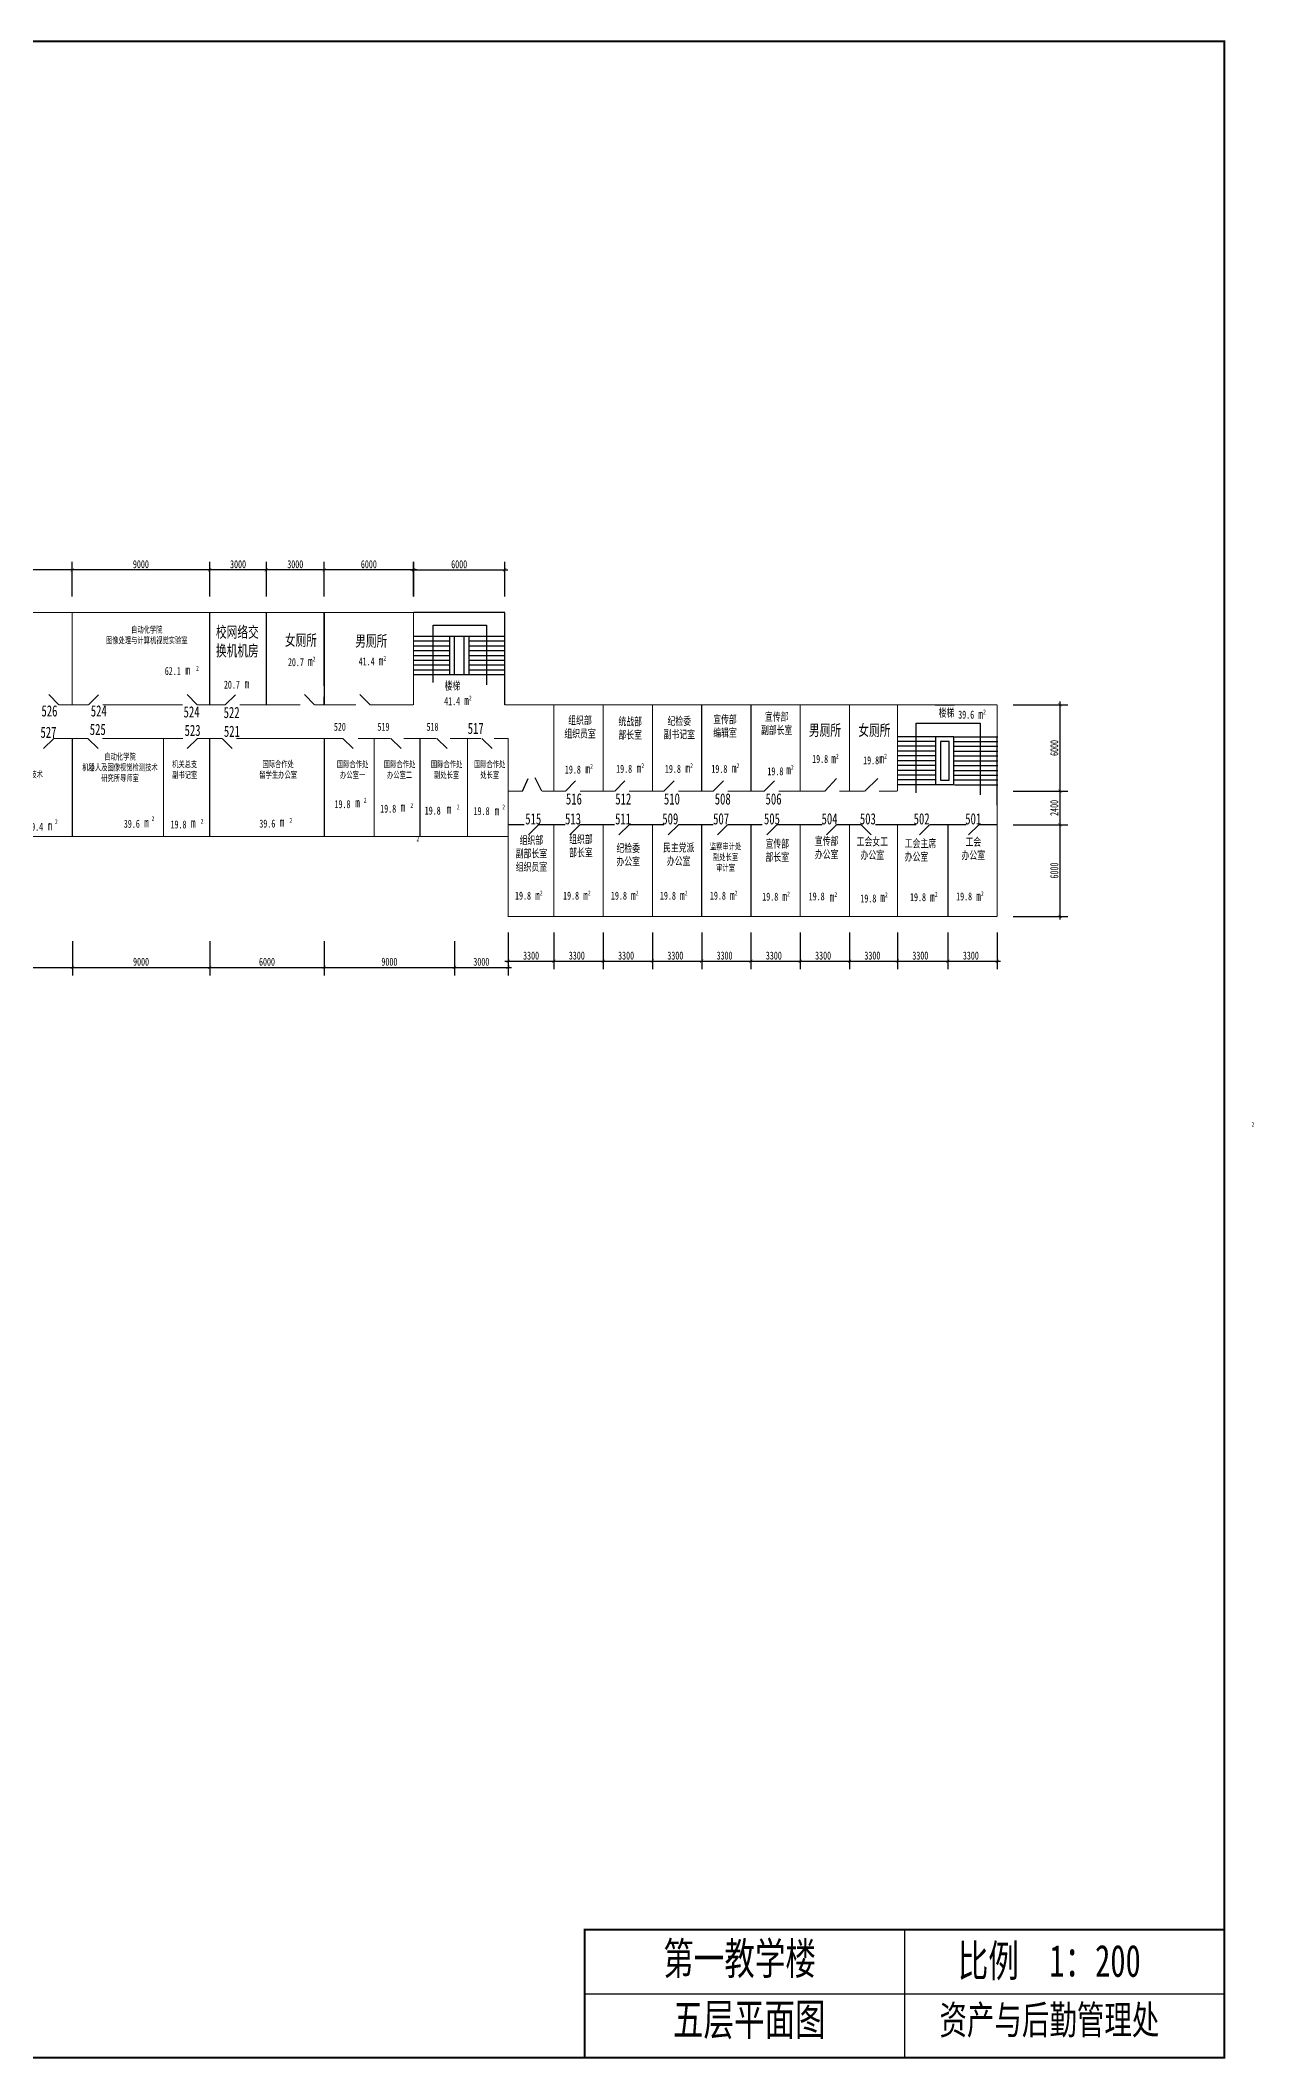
# Model space of a CAD drawing. Extents: x -85841 to 94251, y -96404 to 29716.
# Drawn here: x 18381 to 94251, y -96404 to 29716 of the extents above; entities that cross this region are included whole.
import ezdxf

# ---------------------------------------------------------------- set-up
doc = ezdxf.new("R2010")
doc.units = 0
doc.header["$LTSCALE"] = 20
doc.layers.get('0').update_dxf_attribs({"linetype": 'CONTINUOUS'})
doc.layers.get('DEFPOINTS').update_dxf_attribs({"linetype": 'CONTINUOUS'})
doc.styles.get("Standard").update_dxf_attribs({"font": '', "width": 0.7, "height": 700})
doc.styles.get('Standard').set_extended_font_data('FangSong_GB2312')

# ---------------------------------------------------------------- blocks, each defined once
blk = doc.blocks.new('1')
blk.add_line((0, 0), (900, -1))
blk = doc.blocks.new('_ARCHTICK')
at = {"color": 0, "linetype": 'ByBlock', "const_width": 0.15}
blk.add_lwpolyline([(-0.5, -0.5), (0.5, 0.5)], dxfattribs=at)

msp = doc.modelspace()

# ---------------------------------------------------------------- linework, layer by layer
at = {"color": 0, "linetype": 'ByBlock'}
for p, q in [((20571, -3372), (11581, -3372)), ((29173, -3372), (20171, -3372)), ((20371, -5037), (20371, -2872)), ((32713, -3372), (28773, -3372)), ((28973, -5037), (28973, -2872)), ((36336, -3372), (32313, -3372)), ((32513, -5037), (32513, -2872)), ((41915, -3372), (35936, -3372)), ((36136, -5037), (36136, -2872)), ((41526, -3372), (47617, -3372)), ((41715, -5037), (41715, -2872)), ((41726, -5037), (41726, -2872)), ((47417, -5037), (47417, -2872)), ((79217, -11807), (82635, -11807)), ((82135, -11607), (82135, -17397)), ((79217, -17197), (82635, -17197)), ((80217, -17197), (82635, -17197)), ((82135, -16997), (82135, -19497)), ((79217, -19297), (82635, -19297)), ((80217, -19297), (82635, -19297)), ((82135, -19097), (82135, -25227)), ((79217, -25027), (82635, -25027)), ((47636, -26027), (47636, -28326)), ((47636, -26027), (47636, -28326)), ((47636, -26027), (47636, -28711)), ((50497, -26027), (50497, -28326)), ((53577, -26027), (53577, -28326)), ((56657, -26027), (56657, -28326)), ((59737, -26027), (59737, -28326)), ((62817, -26027), (62817, -28326)), ((65897, -26027), (65897, -28326)), ((68977, -26027), (68977, -28326)), ((71977, -26027), (71977, -28326)), ((75137, -26027), (75137, -28326)), ((78217, -26027), (78217, -28326)), ((20383, -26577), (20383, -28711)), ((28973, -26577), (28973, -28711)), ((36136, -26577), (36136, -28711)), ((44279, -26577), (44279, -28711)), ((11692, -28211), (20583, -28211)), ((20183, -28211), (29173, -28211)), ((28773, -28211), (36336, -28211)), ((35936, -28211), (44479, -28211)), ((44079, -28211), (47836, -28211)), ((47436, -27826), (50697, -27826)), ((50297, -27826), (53777, -27826)), ((53377, -27826), (56857, -27826)), ((56457, -27826), (59937, -27826)), ((59537, -27826), (63017, -27826)), ((62617, -27826), (66097, -27826)), ((65697, -27826), (69177, -27826)), ((68777, -27826), (72177, -27826)), ((71777, -27826), (75337, -27826)), ((74937, -27826), (78417, -27826))]:
    msp.add_line(p, q, dxfattribs=at)
for p, q in [((36136, -10610), (36136, -6037)), ((47417, -6037), (41726, -6037)), ((47415, -7537), (41715, -7537)), ((42951, -10416), (42951, -6824)), ((42951, -6824), (46281, -6824)), ((43965, -7537), (43965, -9937)), ((44265, -7537), (44265, -9937)), ((44865, -7537), (44865, -9937)), ((45165, -7537), (45165, -9937)), ((46281, -6824), (46281, -10549)), ((43965, -7837), (41715, -7837)), ((43965, -8137), (41715, -8137)), ((43965, -8437), (41715, -8437)), ((43965, -8737), (41715, -8737)), ((47415, -7837), (45165, -7837)), ((47415, -8137), (45165, -8137)), ((47415, -8437), (45165, -8437)), ((47415, -8737), (45165, -8737)), ((43965, -9037), (41715, -9037)), ((43965, -9337), (41715, -9337)), ((43965, -9637), (41715, -9637)), ((47415, -9937), (41715, -9937)), ((47415, -9037), (45165, -9037)), ((47415, -9337), (45165, -9337)), ((47415, -9637), (45165, -9637)), ((36136, -11807), (36136, -11310)), ((74327, -11807), (75535, -11807)), ((74337, -13799), (71977, -13799)), ((73146, -17307), (73146, -12961)), ((73146, -12961), (77141, -12961)), ((75535, -13799), (78245, -13799)), ((77141, -12961), (77141, -17440)), ((74337, -14099), (71977, -14099)), ((74337, -14399), (71977, -14399)), ((74337, -14699), (71977, -14699)), ((74337, -14999), (71977, -14999)), ((75535, -14099), (78245, -14099)), ((75535, -14399), (78245, -14399)), ((75535, -14699), (78245, -14699)), ((75535, -14999), (78245, -14999)), ((49741, -17197), (49318, -16360)), ((74337, -15299), (71977, -15299)), ((74337, -15599), (71977, -15599)), ((74337, -15899), (71977, -15899)), ((74337, -16199), (71977, -16199)), ((75535, -15299), (78245, -15299)), ((75535, -15599), (78245, -15599)), ((75535, -15899), (78245, -15899)), ((75535, -16199), (78245, -16199)), ((48541, -17197), (48879, -16409)), ((67441, -17197), (68176, -16409)), ((69928, -17197), (70758, -16409)), ((74337, -16499), (71977, -16499)), ((74337, -16799), (71977, -16799)), ((75535, -16499), (78245, -16499)), ((75535, -16799), (78245, -16799)), ((72419, -88344), (72419, -96344)), ((52419, -92344), (92419, -92344))]:
    msp.add_line(p, q)
for points, const_width in [([(-85781, 29656), (92419, 29656), (92419, -96344), (-85781, -96344), (-85781, 29656)], 120), ([(11781, -6037), (47417, -6037)], 70), ([(20371, -6037), (20371, -11807), (20454, -11807)], 70), ([(28973, -11807), (28973, -6037)], 70), ([(36136, -6037), (36136, -10610)], 70), ([(41715, -6037), (41715, -10159)], 70), ([(47417, -6037), (47417, -11807)], 70), ([(36136, -10610), (36136, -11310)], 70), ([(36136, -11310), (36136, -11807)], 70), ([(41715, -10159), (41715, -11807)], 70), ([(19546, -11807), (21385, -11807)], 70), ([(19630, -11807), (21385, -11807)], 70), ([(22285, -11807), (27290, -11807)], 70), ([(28190, -11807), (29945, -11807)], 70), ([(30845, -11807), (34632, -11807)], 70), ([(35532, -11807), (36136, -11807)], 70), ([(38120, -11807), (36136, -11807)], 70), ([(41715, -11807), (39005, -11807)], 70), ([(51167, -11807), (47417, -11807)], 70), ([(50497, -11807), (50497, -17197)], 70), ([(51167, -11807), (72057, -11807)], 70), ([(56657, -11807), (56657, -17197)], 70), ([(59737, -11807), (59737, -14876)], 70), ([(65897, -11807), (65897, -17197)], 70), ([(74327, -11807), (65897, -11807)], 70), ([(65897, -11807), (65897, -17197)], 70), ([(68977, -11807), (68977, -16902)], 70), ([(68977, -11807), (68977, -17197)], 70), ([(71977, -11807), (71977, -17197)], 70), ([(74327, -11807), (78217, -11807)], 70), ([(78217, -21672), (78217, -11807)], 70), ([(19215, -13907), (21357, -13907)], 70), ([(22257, -13907), (27304, -13907)], 70), ([(28204, -13907), (29743, -13907)], 70), ([(30643, -13907), (36920, -13907)], 70), ([(36136, -13907), (36136, -20027)], 70), ([(36920, -13907), (37297, -13907)], 70), ([(38246, -13907), (39256, -13907)], 70), ([(38926, -13907), (40266, -13907)], 70), ([(38926, -13907), (40266, -13907)], 70), ([(39256, -13907), (39256, -20027)], 70), ([(41092, -13907), (43142, -13907)], 70), ([(41092, -13907), (42118, -13907)], 70), ([(43999, -13907), (45094, -13907)], 70), ([(45094, -13907), (45927, -13907)], 70), ([(46753, -13907), (47636, -13907)], 70), ([(78202, -13792), (78202, -18093)], 70), ([(59737, -14876), (59737, -17197)], 70), ([(48541, -17197), (47636, -17197)], 70), ([(50497, -17197), (49741, -17197)], 70), ([(51167, -17197), (50497, -17197)], 70), ([(51167, -17197), (51218, -17197)], 70), ([(52118, -17197), (54298, -17197)], 70), ([(55198, -17197), (57378, -17197)], 70), ([(58278, -17197), (60458, -17197)], 70), ([(61358, -17197), (63644, -17197)], 70), ([(64544, -17197), (65897, -17197)], 70), ([(67441, -17197), (65897, -17197)], 70), ([(69928, -17197), (68341, -17197)], 70), ([(71977, -17197), (70828, -17197)], 70), ([(12956, -20027), (47636, -20027)], 70), ([(42118, -20027), (42476, -20027)], 70), ([(48636, -19297), (47636, -19297)], 70), ([(47636, -20027), (47636, -25027), (72057, -25027)], 70), ([(51167, -19297), (49536, -19297)], 70), ([(50497, -19297), (50497, -25027)], 70), ([(51167, -19297), (51218, -19297)], 70), ([(52118, -19297), (54298, -19297)], 70), ([(53577, -19297), (53577, -25027)], 70), ([(55198, -19297), (57378, -19297)], 70), ([(56657, -19297), (56657, -25027)], 70), ([(58278, -19297), (60458, -19297)], 70), ([(59737, -19297), (59737, -25027)], 70), ([(61358, -19297), (63538, -19297)], 70), ([(62817, -19297), (62817, -25027)], 70), ([(64438, -19297), (66618, -19297)], 70), ([(65897, -19297), (65897, -19681)], 70), ([(65897, -19297), (65897, -19681)], 70), ([(65897, -19681), (65897, -20581)], 70), ([(67273, -19297), (66618, -19297)], 70), ([(68173, -19297), (69698, -19297)], 70), ([(68977, -19297), (68977, -25027)], 70), ([(70598, -19297), (72057, -19297)], 70), ([(71977, -25027), (71977, -19297)], 70), ([(72057, -19297), (73132, -19297)], 70), ([(73985, -19297), (75137, -19297)], 70), ([(75137, -19297), (75137, -25027)], 70), ([(75137, -19297), (76276, -19297)], 70), ([(77065, -19297), (78217, -19297)], 70), ([(65897, -20581), (65897, -24672)], 70), ([(65897, -20581), (65897, -25027)], 70), ([(78217, -21672), (78217, -25027)], 70), ([(72057, -25027), (78217, -25027)], 70), ([(92419, -96344), (92419, -88344), (72419, -88344), (52419, -88344), (52419, -96344)], 120)]:
    msp.add_lwpolyline(points, dxfattribs=dict(const_width=const_width))
for points in [[(-85781, -96344), (92419, -96344), (92419, 29656), (-85781, 29656)], [(75510, -13799), (74362, -13799), (74362, -16777), (75510, -16777)], [(75210, -14099), (74662, -14099), (74662, -16517), (75210, -16517)]]:
    msp.add_lwpolyline(points, close=True)
for points in [[(32513, -6037, 70, 70, 0), (32513, -11807, 70, 70, 0)], [(53577, -11807, 70, 70, 0), (53577, -17197, 70, 70, 0)], [(62817, -11807, 70, 70, 0), (62817, -17197, 70, 70, 0)], [(20383, -13907, 70, 70, 0), (20383, -20027, 70, 70, 0)], [(26084, -13907, 70, 70, 0), (26084, -20027, 70, 70, 0)], [(28973, -13907, 70, 70, 0), (28973, -20027, 70, 70, 0)], [(42118, -13907, 70, 70, 0), (42118, -20027, 70, 70, 0)], [(45094, -13907, 70, 70, 0), (45094, -20027, 70, 70, 0)], [(47636, -13907, 70, 70, 0), (47636, -20027, 70, 70, 0)]]:
    msp.add_lwpolyline(points, format="xyseb")
at = {"color": 0, "linetype": 'ByBlock', "const_width": 30}
msp.add_lwpolyline([(47536, -27926), (47736, -27726)], dxfattribs=at)
at = {"layer": 'DEFPOINTS', "color": 0, "linetype": 'ByBlock'}
for p in [(20371, -3372), (28973, -3372), (32513, -3372), (36136, -3372), (47417, -3372), (20371, -6037), (20371, -6037), (28973, -6037), (28973, -6037), (30296, -6037), (30296, -6037), (30546, -6037), (30546, -6037), (32513, -6037), (32513, -6037), (33076, -6037), (36136, -6037), (36136, -6037), (36136, -6037), (36136, -6037), (41715, -6037), (41726, -6037), (41726, -6037), (47417, -6037), (47417, -6037), (47417, -6037), (50497, -11807), (50497, -11807), (53577, -11807), (53577, -11807), (56657, -11807), (56657, -11807), (59737, -11807), (59737, -11807), (65897, -11807), (65897, -11807), (68977, -11807), (68977, -11807), (71977, -11807), (72057, -11807), (21626, -13907), (21626, -13907), (30243, -13907), (30243, -13907), (38966, -13907), (38966, -13907), (44279, -13907), (47636, -13907), (71977, -17197), (71977, -17197), (71977, -17197), (79217, -17197), (82135, -17197), (20383, -20027), (20383, -20027), (21866, -20027), (21866, -20027), (28973, -20027), (28973, -20027), (30456, -20027), (30456, -20027), (36136, -20027), (36136, -20027), (39046, -20027), (39046, -20027), (44279, -20027), (44279, -20027), (47636, -20027), (62817, -19297), (62817, -19297), (78217, -19297), (79217, -19297), (82135, -19297), (47636, -25027), (47636, -25027), (50497, -25027), (50497, -25027), (53577, -25027), (53577, -25027), (56657, -25027), (56657, -25027), (59737, -25027), (59737, -25027), (62817, -25027), (62817, -25027), (65897, -25027), (65897, -25027), (68977, -25027), (68977, -25027), (75137, -25027), (75137, -25027), (78217, -25027), (78217, -25027), (82135, -25027), (20383, -28211), (28973, -28211), (36136, -28211), (44279, -28211), (47636, -27826), (47636, -28211), (50497, -27826), (53577, -27826), (56657, -27826), (59737, -27826), (62817, -27826), (65897, -27826), (68977, -27826), (71977, -27826), (75137, -27826), (78217, -27826)]:
    msp.add_point(p, dxfattribs=at)

# ---------------------------------------------------------------- block references
at = {"color": 0, "linetype": 'ByBlock', "xscale": 200, "yscale": 200, "zscale": 200}
for p in [(20371, -3372), (28973, -3372), (32513, -3372), (36136, -3372), (41715, -3372), (47417, -3372), (50497, -27826), (53577, -27826), (56657, -27826), (59737, -27826), (62817, -27826), (65897, -27826), (68977, -27826), (71977, -27826), (75137, -27826), (78217, -27826), (20383, -28211), (28973, -28211), (36136, -28211), (44279, -28211), (47636, -28211)]:
    msp.add_blockref('_ARCHTICK', p, dxfattribs=at)
for p, rotation in [((20371, -3372), 180), ((28973, -3372), 180), ((32513, -3372), 180), ((36136, -3372), 180), ((41726, -3372), 180), ((82135, -11807), 90), ((82135, -17197), 270), ((82135, -17197), 90), ((82135, -19297), 90), ((82135, -19297), 270), ((82135, -25027), 270), ((47636, -27826), 180), ((50497, -27826), 180), ((53577, -27826), 180), ((56657, -27826), 180), ((59737, -27826), 180), ((62817, -27826), 180), ((65897, -27826), 180), ((68977, -27826), 180), ((71977, -27826), 180), ((75137, -27826), 180), ((20383, -28211), 180), ((28973, -28211), 180), ((36136, -28211), 180), ((44279, -28211), 180)]:
    msp.add_blockref('_ARCHTICK', p, dxfattribs=dict(at, rotation=rotation))
for p, rotation in [((19546, -11807), 135), ((21385, -11807), 45), ((28190, -11807), 135), ((29945, -11807), 45), ((35532, -11807), 135), ((39005, -11807), 135), ((19215, -13907), 225), ((21357, -13907), 315), ((28204, -13907), 225), ((29743, -13907), 315), ((37304, -13907), 315.0000000000049), ((40303, -13907), 315.0000000000049), ((43180, -13907), 315.0000000000049), ((45995, -13907), 315.0000000000002), ((51218, -17197), 45), ((54298, -17197), 45), ((57378, -17197), 45), ((60458, -17197), 45), ((63644, -17197), 45), ((49536, -19297), 225), ((52118, -19297), 225), ((55198, -19297), 225), ((58278, -19297), 225), ((61358, -19297), 225), ((64438, -19297), 225), ((68173, -19297), 225), ((69698, -19297), 315), ((73985, -19297), 225), ((77065, -19297), 225)]:
    msp.add_blockref('1', p, dxfattribs=dict(rotation=rotation))

# ---------------------------------------------------------------- texts
at = {"color": 0, "linetype": 'ByBlock', "char_height": 500, "attachment_point": 5}
for s, insert in [('9000', (24672, -3022)), ('3000', (30743, -3022)), ('3000', (34324, -3022)), ('6000', (38925, -3022)), ('6000', (44572, -3022)), ('9000', (24678, -27861)), ('6000', (32554, -27861)), ('9000', (40207, -27861)), ('\\A1;3000', (45957, -27861)), ('3300', (49067, -27476)), ('3300', (51928, -27476)), ('3300', (55008, -27476)), ('3300', (58088, -27476)), ('3300', (61168, -27476)), ('3300', (64248, -27476)), ('3300', (67328, -27476)), ('3300', (70408, -27476)), ('3300', (73408, -27476)), ('3300', (76568, -27476))]:
    msp.add_mtext(s, dxfattribs=dict(at, insert=insert))
for s, insert, char_height, width, attachment_point in [('{\\fGulim|b0|i0|c129|p34;自\\fPMingLiU|b0|i0|c136|p18;动\\fGulim|b0|i0|c134|p34;化\\fPMingLiU|b0|i0|c134|p18;学\\fGulim|b0|i0|c134|p34;院}\\P{\\fPMingLiU|b0|i0|c134|p18;图\\fGulim|b0|i0|c134|p34;像\\fPMingLiU|b0|i0|c134|p18;处\\fGulim|b0|i0|c134|p34;理\\fPMingLiU|b0|i0|c134|p18;与计\\fGulim|b0|i0|c134|p34;算机\\fPMingLiU|b0|i0|c134|p18;视觉实验\\fGulim|b0|i0|c134|p34;室}', (25039, -6908), 400, 6485.63, 2), ('校网络交换机机房', (29363, -6906), 700, 3187.62, 1), ('女厕所', (33672, -7414), 700, 2176.59, 1), ('男厕所', (38070, -7463), 700, 2634.82, 1), ('2', (35416, -8790), 300, 341.87, 1), ('2', (39838, -8744), 300, 341.87, 1), ('62.1', (26163, -9444), 500, 1374.69, 1), ('m', (27455, -9329), 600, 512.8, 1), ('2', (28121, -9362), 300, 341.87, 1), ('20.7', (33864, -8888), 500, 1559.55, 1), ('m', (35119, -8784), 600, 512.8, 1), ('41.4', (38287, -8842), 500, 1559.55, 1), ('m', (39541, -8738), 600, 512.8, 1), ('20.7', (29860, -10295), 500, 1374.69, 1), ('m', (31152, -10180), 600, 512.8, 1), ('41.4', (43631, -11328), 500, 1559.55, 1), ('楼梯', (43660, -10364), 500, 2863.94, 1), ('2', (45182, -11229), 300, 341.87, 1), ('526', (18450, -11834), 700, 1088.4, 1), ('524', (21536, -11834), 700, 1088.4, 1), ('524', (27338, -11894), 700, 907, 1), ('522', (29842, -11934), 700, 1209.34, 1), ('m', (44885, -11223), 600, 512.8, 1), ('{\\fPMingLiU|b0|i0|c136|p18;组\\fPMingLiU|b0|i0|c134|p18;织\\fGulim|b0|i0|c134|p34;部\\P\\fPMingLiU|b0|i0|c134|p18;组织员\\fGulim|b0|i0|c134|p34;室}', (52128, -12519), 500, 2915.19, 2), ('{\\fSimSun|b0|i0|c134|p2;统战部\\P部长室}', (55266, -12595), 500, 2044.65, 2), ('{\\fSimSun|b0|i0|c134|p2;纪检委\\P副书记室}', (58337, -12566), 500, 2915.19, 2), ('{\\fSimSun|b0|i0|c134|p2;宣传部\\P编辑室}', (61192, -12465), 500, 3080, 2), ('{\\fSimSun|b0|i0|c134|p2;宣传部\\P副部长室}', (64426, -12301), 500, 2765.34, 2), ('楼梯', (74557, -12049), 500, 1832.92, 1), ('39.6', (75777, -12166), 500, 1314.81, 1), ('m', (77035, -12094), 600, 512.8, 1), ('2', (77332, -12100), 300, 341.87, 1), ('527', (18389, -13171), 700, 1148.87, 1), ('525', (21473, -12990), 700, 1451.21, 1), ('523', (27399, -13051), 700, 967.47, 1), ('521', (29858, -13107), 700, 1148.87, 1), ('520', (36736, -12926), 500, 1243.62, 1), ('519', (39460, -12926), 500, 907, 1), ('518', (42527, -12926), 500, 907, 1), ('517', (45105, -12926), 700, 1088.4, 1), ('男厕所', (66440, -13037), 700, 2348.43, 1), ('女厕所', (69531, -13042), 700, 2317.41, 1), ('{\\fGulim|b0|i0|c129|p34;自\\fPMingLiU|b0|i0|c136|p18;动\\fGulim|b0|i0|c134|p34;化\\fPMingLiU|b0|i0|c134|p18;学\\fGulim|b0|i0|c134|p34;院}\\P{\\fPMingLiU|b0|i0|c134|p18;机器人及图\\fGulim|b0|i0|c134|p34;像\\fPMingLiU|b0|i0|c134|p18;视觉检测技术\\P研究所导师\\fGulim|b0|i0|c134|p34;室}', (23363, -14845), 400, 6485.63, 2), ('19.8', (66642, -14935), 500, 1314.81, 1), ('m', (67835, -14856), 600, 512.8, 1), ('2', (68132, -14862), 300, 341.87, 1), ('19.8', (69830, -15021), 500, 1314.81, 1), ('m', (70850, -14856), 600, 512.8, 1), ('2', (71147, -14862), 300, 341.87, 1), ('{\\fGulim|b0|i0|c129|p34;自\\fPMingLiU|b0|i0|c136|p18;动\\fGulim|b0|i0|c134|p34;化\\fPMingLiU|b0|i0|c134|p18;学\\fGulim|b0|i0|c134|p34;院}\\P{\\fPMingLiU|b0|i0|c134|p18;机器人及图\\fGulim|b0|i0|c134|p34;像\\fPMingLiU|b0|i0|c134|p18;视觉检测技术\\P研究所研究生\\fGulim|b0|i0|c134|p34;室}', (16190, -15285), 400, 6485.63, 2), ('{\\fGulim|b0|i0|c129|p34;机\\fPMingLiU|b0|i0|c136|p18;关\\fPMingLiU|b0|i0|c134|p18;总\\fGulim|b0|i0|c134|p34;支\\P副\\fPMingLiU|b0|i0|c134|p18;书记\\fGulim|b0|i0|c134|p34;室}', (27407, -15316), 400, 2692.97, 2), ('{\\fPMingLiU|b0|i0|c134|p18;国际\\fGulim|b0|i0|c134|p34;合作\\fPMingLiU|b0|i0|c134|p18;处\\fGulim|b0|i0|c134|p34;\\P\\fGulim|b0|i0|c129|p34;留\\fPMingLiU|b0|i0|c136|p18;学\\fGulim|b0|i0|c134|p34;生\\fPMingLiU|b0|i0|c134|p18;办\\fGulim|b0|i0|c134|p34;公室}', (33252, -15308), 400, 4496.87, 2), ('{\\fSimSun|b0|i0|c134|p2;国际合作处\\P办公室一}', (37909, -15316), 400, 2692.97, 2), ('{\\fSimSun|b0|i0|c134|p2;国际合作处\\P办公室二}', (40847, -15316), 400, 2692.97, 2), ('{\\fSimSun|b0|i0|c134|p2;国际合作处\\P副处长室}', (43785, -15316), 400, 2692.97, 2), ('{\\fSimSun|b0|i0|c134|p2;国际合作处\\P处长室}', (46478, -15316), 400, 2692.97, 2), ('19.8', (51181, -15599), 500, 1314.81, 1), ('m', (52466, -15496), 600, 512.8, 1), ('2', (52763, -15502), 300, 341.87, 1), ('19.8', (54386, -15554), 500, 1314.81, 1), ('m', (55671, -15451), 600, 512.8, 1), ('2', (55968, -15457), 300, 341.87, 1), ('19.8', (57437, -15554), 500, 1314.81, 1), ('m', (58722, -15451), 600, 512.8, 1), ('2', (59019, -15457), 300, 341.87, 1), ('19.8', (60340, -15554), 500, 1314.81, 1), ('m', (61625, -15451), 600, 512.8, 1), ('2', (61922, -15457), 300, 341.87, 1), ('19.8', (63842, -15709), 500, 1314.81, 1), ('m', (65022, -15555), 600, 512.8, 1), ('2', (65319, -15561), 300, 341.87, 1), ('2', (38612, -17609), 300, 341.87, 1), ('516', (51246, -17334), 700, 1088.4, 1), ('512', (54333, -17334), 700, 1088.4, 1), ('510', (57373, -17334), 700, 1088.4, 1), ('508', (60552, -17334), 700, 1088.4, 1), ('506', (63730, -17334), 700, 1088.4, 1), ('2', (25342, -18765), 300, 341.87, 1), ('2', (33961, -18879), 300, 341.87, 1), ('19.8', (36777, -17762), 500, 1713.71, 1), ('m', (38070, -17609), 600, 512.8, 1), ('19.8', (39632, -18042), 500, 1314.81, 1), ('m', (40907, -17884), 600, 512.8, 1), ('2', (41519, -17945), 300, 341.87, 1), ('19.8', (42417, -18164), 500, 1314.81, 1), ('m', (43792, -18006), 600, 512.8, 1), ('2', (44426, -18037), 300, 341.87, 1), ('19.8', (45474, -18192), 500, 1559.55, 1), ('m', (46792, -18118), 600, 512.8, 1), ('2', (47267, -18037), 300, 341.87, 1), ('515', (48703, -18577), 700, 1088.4, 1), ('513', (51191, -18577), 700, 1088.4, 1), ('511', (54323, -18577), 700, 1088.4, 1), ('509', (57272, -18577), 700, 1088.4, 1), ('507', (60450, -18577), 700, 1088.4, 1), ('505', (63629, -18577), 700, 1088.4, 1), ('504', (67232, -18577), 700, 1088.4, 1), ('503', (69627, -18577), 700, 1088.4, 1), ('502', (72990, -18577), 700, 1088.4, 1), ('501', (76215, -18577), 700, 1088.4, 1), ('59.4', (17556, -19177), 500, 1559.55, 1), ('m', (18828, -19045), 600, 512.8, 1), ('2', (19296, -18957), 300, 341.87, 1), ('39.6', (23602, -18985), 500, 1559.55, 1), ('m', (24874, -18852), 600, 512.8, 1), ('19.8', (26524, -19030), 500, 1314.81, 1), ('m', (27798, -18873), 600, 512.8, 1), ('2', (28410, -18934), 300, 341.87, 1), ('39.6', (32075, -18975), 500, 1314.81, 1), ('m', (33350, -18818), 600, 512.8, 1), ('2', (41902, -20027), 300, 341.87, 1), ('{\\fPMingLiU|b0|i0|c136|p18;组\\fPMingLiU|b0|i0|c134|p18;织\\fGulim|b0|i0|c134|p34;部\\P副部\\fPMingLiU|b0|i0|c134|p18;长\\fGulim|b0|i0|c134|p34;室\\fSimSun|b0|i0|c134|p2;\\P\\fPMingLiU|b0|i0|c134|p18;组织员\\fGulim|b0|i0|c134|p34;室}', (49089, -20012), 500, 2842.63, 2), ('{\\fSimSun|b0|i0|c134|p2;组织部\\P部长室}', (52184, -19955), 500, 2300, 2), ('{\\fSimSun|b0|i0|c134|p2;宣传部\\P部长室}', (64464, -20233), 500, 2634.06, 2), ('{\\fSimSun|b0|i0|c134|p2;宣传部\\P办公室}', (67549, -20070), 500, 2715.12, 2), ('{\\fSimSun|b0|i0|c134|p2;工会女工\\P办公室}', (70405, -20104), 500, 2636.13, 2), ('工会主席办公室', (72433, -20217), 500, 2334.78, 1), ('{\\fSimSun|b0|i0|c134|p2;工会\\P办公室}', (76721, -20121), 500, 2334.78, 2), ('{\\fSimSun|b0|i0|c134|p2;纪检委\\P办公室}', (55143, -20508), 500, 2522.37, 2), ('{\\fSimSun|b0|i0|c134|p2;民主党派\\P办公室}', (58296, -20478), 500, 2937.32, 2), ('{\\fPMingLiU|b0|i0|c136|p18;监\\fGulim|b0|i0|c134|p34;察\\fPMingLiU|b0|i0|c134|p18;审计处\\fSimSun|b0|i0|c134|p2;\\P\\pt1200;\\fGulim|b0|i0|c134|p34;副\\fPMingLiU|b0|i0|c134|p18;处长\\fGulim|b0|i0|c134|p34;室\\P\\fPMingLiU|b0|i0|c134|p18;审计\\fGulim|b0|i0|c134|p34;室}', (61227, -20452), 400, 2507.15, 2), ('19.8', (48064, -23479), 500, 1314.81, 1), ('m', (49322, -23408), 600, 512.8, 1), ('2', (49619, -23414), 300, 341.87, 1), ('19.8', (51068, -23479), 500, 1314.81, 1), ('m', (52325, -23408), 600, 512.8, 1), ('2', (52622, -23414), 300, 341.87, 1), ('19.8', (54063, -23479), 500, 1314.81, 1), ('m', (55320, -23408), 600, 512.8, 1), ('2', (55617, -23414), 300, 341.87, 1), ('19.8', (57126, -23479), 500, 1314.81, 1), ('m', (58384, -23408), 600, 512.8, 1), ('2', (58681, -23414), 300, 341.87, 1), ('19.8', (60251, -23479), 500, 1314.81, 1), ('m', (61508, -23408), 600, 512.8, 1), ('2', (61805, -23414), 300, 341.87, 1), ('19.8', (63523, -23542), 500, 1314.81, 1), ('m', (64781, -23471), 600, 512.8, 1), ('2', (65078, -23477), 300, 341.87, 1), ('19.8', (66426, -23526), 500, 1314.81, 1), ('m', (67736, -23505), 600, 512.8, 1), ('2', (68033, -23511), 300, 341.87, 1), ('19.8', (69656, -23655), 500, 1314.81, 1), ('m', (70900, -23522), 600, 512.8, 1), ('2', (71197, -23527), 300, 341.87, 1), ('19.8', (72763, -23573), 500, 1314.81, 1), ('m', (74021, -23502), 600, 512.8, 1), ('2', (74318, -23507), 300, 341.87, 1), ('19.8', (75644, -23526), 500, 1314.81, 1), ('m', (76902, -23455), 600, 512.8, 1), ('2', (77199, -23461), 300, 341.87, 1), ('2', (94122, -37875), 300, 341.87, 1), ('\u3000\u3000第一教学楼', (53513, -89148), 2000, 18925.74, 1), ('比例  1：200', (75750, -89290), 2000, 16017.17, 1), ('五层平面图', (57936, -92953), 2000, 10628.21, 1), ('资产与后勤管理处', (74604, -93084), 1800, 20200.43, 1)]:
    msp.add_mtext(s, dxfattribs=dict(insert=insert, char_height=char_height, width=width, attachment_point=attachment_point))
at = {"color": 0, "linetype": 'ByBlock', "char_height": 500, "attachment_point": 5, "rotation": 90}
for s, insert in [('6000', (81785, -14502)), ('2400', (81785, -18247)), ('6000', (81785, -22162))]:
    msp.add_mtext(s, dxfattribs=dict(at, insert=insert))

doc.saveas('drawing.dxf')
